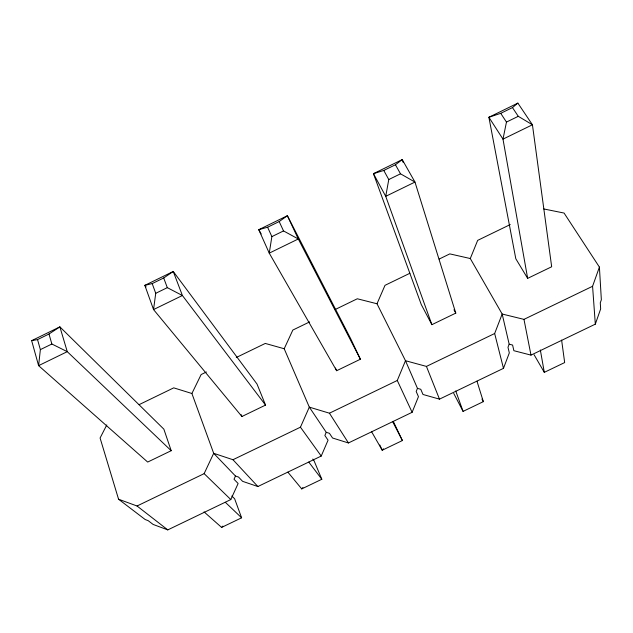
<?xml version="1.0" encoding="UTF-8"?>
<svg xmlns="http://www.w3.org/2000/svg" width="633" height="633" viewBox="0 0 633 633"><rect width="100%" height="100%" fill="white"/><g stroke="black" fill="none" stroke-linecap="round" stroke-linejoin="round"><path stroke-width="0.95" d="M48.978 334.018L51.874 344.012L67.264 351.663L59.882 326.865L48.978 334.018L37.545 339.604L40.37 349.622L38.597 365.645L147.687 462.066L171.195 450.704L163.86 429.158L59.882 326.865L31.65 340.657L38.597 365.645L67.264 351.663L171.195 450.704M146.081 286.899L144.838 285.356L152.197 283.592L155.734 293.308L153.542 309.577L241.909 416.514L265.543 405.088L257.022 384.049L173.252 271.478L144.838 285.356L153.542 309.577L182.399 295.508L265.543 405.088M261.2 233.965L258.77 229.692L267.601 227.215L271.866 236.615L269.254 253.145L336.637 370.716L360.399 359.228L350.682 338.702L287.374 215.718L258.77 229.692L269.254 253.145L298.301 238.973L360.399 359.228M403.142 162.42L402.24 159.603L395.435 164.762L400.507 173.814L414.971 182.067L385.734 196.333L373.454 173.664L383.78 170.459L388.773 179.543L385.734 196.333L431.888 324.674L455.784 313.121L414.971 182.067L402.24 159.603L373.454 173.664L421.262 304.528L431.888 324.674M500.727 113.331L512.469 107.594L518.277 116.314L532.432 124.78L502.99 139.133L488.89 117.271L500.727 113.331L506.463 122.082L502.99 139.133L527.653 278.37L551.675 266.762L532.432 124.78L517.865 103.108L488.89 117.271L515.808 258.755L527.653 278.37M439.167 259.055L449.818 253.888L470.287 258.533L502.175 314.031L509.169 344.178L512.595 345.056L513.877 350.706L530.984 355.113L595.321 324.151L600.654 308.912L600.282 302.811L601.35 299.757L599.404 267.094L564.074 213.06L543.787 208.953M595.321 324.151L592.575 286.282L599.404 267.094M335.221 309.49L357.305 298.776L376.999 303.761L405.484 360.715L417.464 388.361L420.771 389.295L422.986 394.478L439.476 399.146L503.48 368.351L509.32 352.905L507.99 347.272L509.169 344.178M503.48 368.351L494.658 333.512L502.175 314.031L523.974 319.372L592.575 286.282M417.464 388.361L416.19 391.495L418.453 396.662L412.115 412.312L348.443 442.958L332.57 438.02L329.421 433.296L326.24 432.315L309.315 407.138L284.201 348.743L292.834 330.062L309.608 321.92M470.287 258.533L477.67 240.374L510.245 224.565M206.413 371.99L201.136 374.546L191.902 393.497L213.685 453.315L232.976 459.724L300.446 427.188L309.315 407.138L329.437 413.199L397.279 380.48L405.484 360.715L426.436 366.412L494.658 333.512M106.795 424.917L100.085 438.004L118.569 499.231L137.044 505.996L204.143 473.634L213.685 453.315L235.484 476.04L238.546 477.076L242.613 481.341L257.876 486.532L321.224 456.053L328.06 440.196L324.864 435.496L326.24 432.315M376.999 303.761L385.006 285.333L409.868 273.274M118.569 499.231L145.202 519.543L148.138 520.635L153.123 524.44L167.785 529.892L230.8 499.564L238.127 483.501L234.012 479.26L235.484 476.04M383.424 448.742L382.213 450.237L371.492 431.532M287.88 472.147L301.735 488.913L302.954 487.513M204.055 511.891L221.613 527.416L222.848 526.094M512.469 107.594L517.865 103.108M279.185 221.558L287.374 215.718L298.301 238.973L283.521 230.926L279.185 221.558L267.601 227.215M163.702 277.974L173.252 271.478L182.399 295.508L167.31 287.651L163.702 277.974L152.197 283.592M383.78 170.459L395.435 164.762M40.37 349.622L51.874 344.012M155.734 293.308L167.31 287.651M271.866 236.615L283.521 230.926M388.773 179.543L400.507 173.814M506.463 122.082L518.277 116.314M139.165 404.622L173.727 387.855L191.902 393.497M236.283 357.495L265.274 343.434L284.201 348.743M221.613 527.416L241.608 517.802L234.637 498.78L231.836 496.019M301.735 488.913L321.817 479.26L313.984 460.602L312.821 459.036M393.694 422.243L402.39 440.544L382.213 450.237L379.792 444.983M453.719 393.362L463.071 411.387L483.343 401.646L476.965 381.153M534.07 354.702L544.301 372.346L564.668 362.567L561.621 340.095M31.65 340.657L37.545 339.604M137.044 505.996L167.785 529.892M225.34 502.301L241.608 517.802M204.143 473.634L230.8 499.564M232.976 459.724L257.876 486.532M308.785 462.09L321.817 479.26M300.446 427.188L321.224 456.053M329.437 413.199L348.443 442.958M453.956 309.782L455.784 313.121M481.974 399.083L483.343 401.646M392.515 421.412L402.39 440.544M397.279 380.48L412.115 412.312M335.411 368.026L336.637 370.716M426.436 366.412L439.476 399.146M241.189 414.678L241.909 416.514M455.736 390.988L463.071 411.387M523.974 319.372L530.984 355.113M540.337 349.962L544.301 372.346"/></g></svg>
